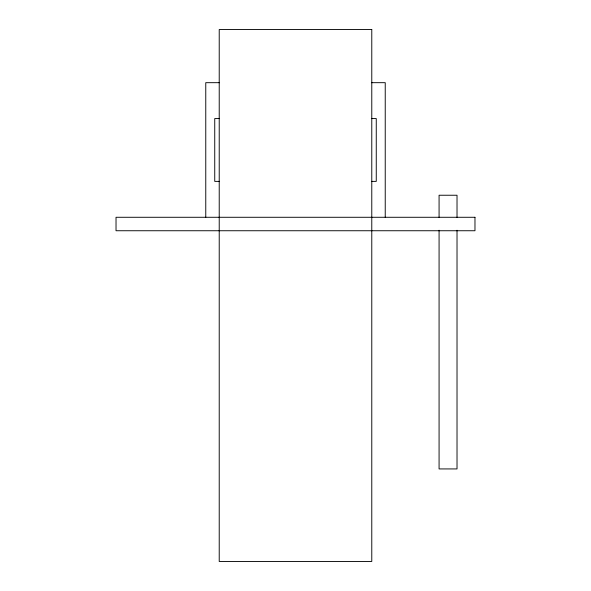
<?xml version="1.0" encoding="UTF-8"?>
<svg xmlns="http://www.w3.org/2000/svg" width="591" height="591" viewBox="0 0 591 591"><rect width="100%" height="100%" fill="white"/><g stroke="black" fill="none" stroke-linecap="round" stroke-linejoin="round"><path stroke-width="0.89" d="M219.571 82.681L205.764 82.681L205.764 217.281M371.429 82.681L385.236 82.681L385.236 217.281M219.224 118.569L214.74 118.569L214.74 181.385L219.224 181.385M371.776 118.569L376.26 118.569L376.26 181.385L371.776 181.385M457.02 217.355L457.02 195.237L439.076 195.237L439.076 217.355M457.02 230.261L457.02 468.929L439.076 468.929L439.076 230.261M371.776 29.55L219.224 29.55L219.224 561.45L371.776 561.45L371.776 29.55M474.972 217.281L116.028 217.281L116.028 230.741L474.972 230.741L474.972 217.281"/></g></svg>
